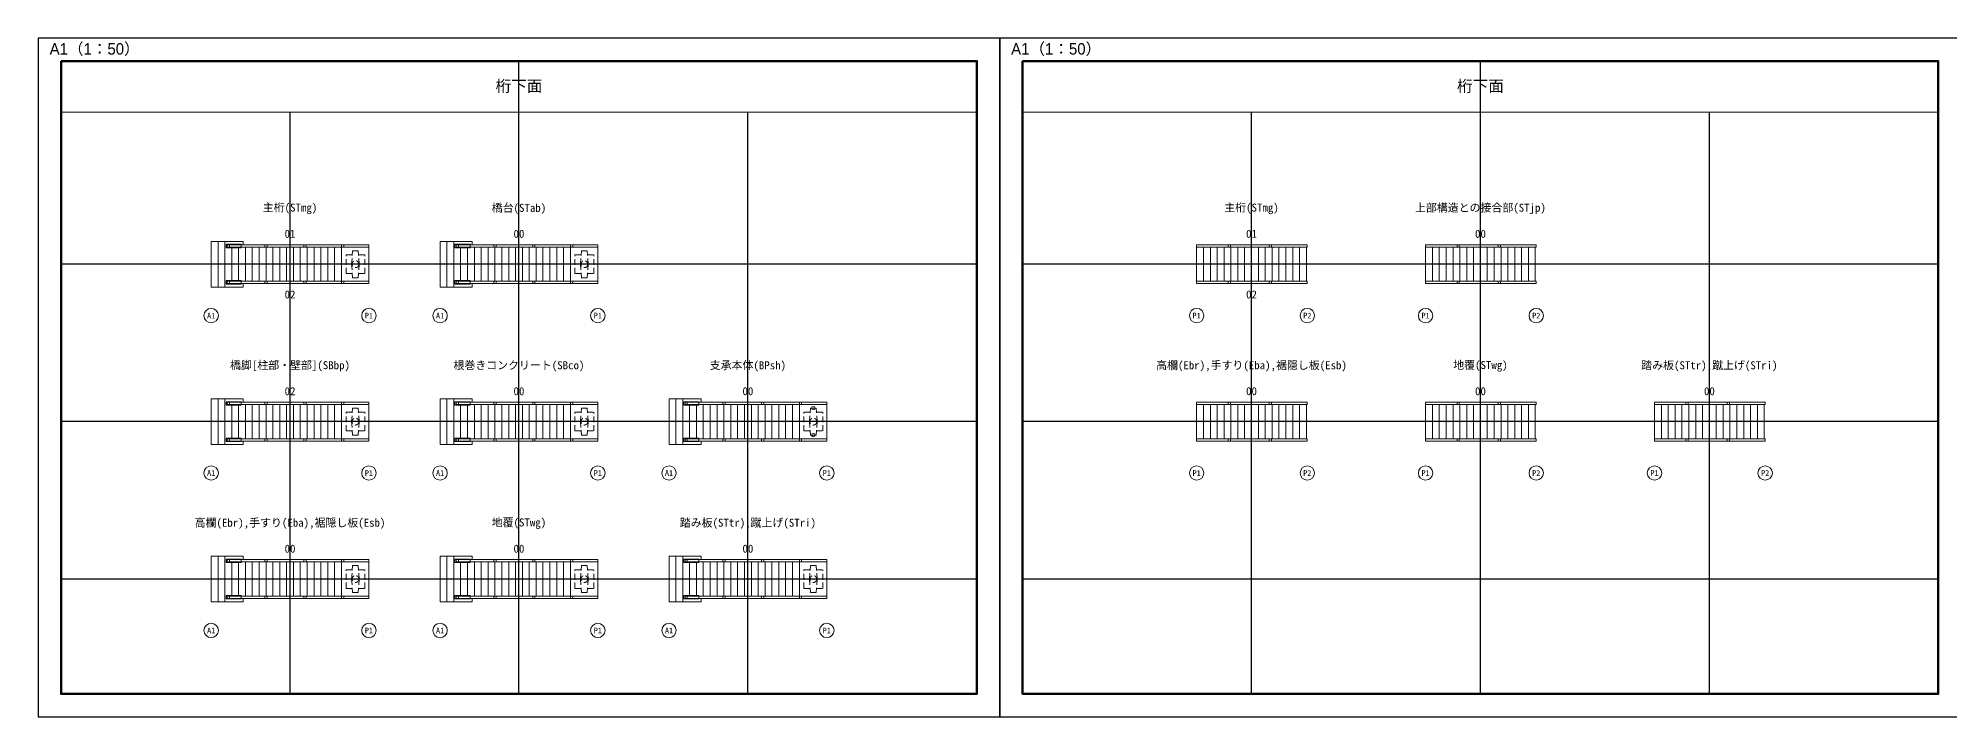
# Model space of a CAD drawing. Header units: millimetres. Extents: x 1420435 to 1630685, y -90750 to 107450.
# Drawn here: x 1420435 to 1504035, y 77750 to 107450 of the extents above; entities that cross this region are included whole.
import ezdxf
from ezdxf.enums import TextEntityAlignment as Align

# ---------------------------------------------------------------- set-up
doc = ezdxf.new("R2010")
doc.units = ezdxf.units.MM
doc.linetypes.add('DASHED', pattern=[19.05, 12.7, -6.35])
doc.layers.get('Defpoints').update_dxf_attribs({"color": 4})
for name, color, linetype, lineweight in [('D-MTR-FRAM', 7, 'Continuous', 13), ('D-STR', 1, 'Continuous', 13), ('D-STR-DIM', 7, 'Continuous', 13), ('D-STR-TXT', 7, 'Continuous', 13), ('D-TTL', 2, 'Continuous', 140)]:
    doc.layers.add(name, color=color, linetype=linetype, lineweight=lineweight)
doc.styles.add('MS ゴシック', font='MS Gothic.ttf')
doc.styles.add('MSゴシック', font='MS Gothic.ttf')

msp = doc.modelspace()

# ---------------------------------------------------------------- linework, layer by layer
at = {"layer": 'D-MTR-FRAM'}
for points in [[(1421435, 104208), (1421435, 78750), (1461485, 78750), (1461485, 104208)], [(1463485, 104208), (1463485, 78750), (1503535, 78750), (1503535, 104208)]]:
    msp.add_lwpolyline(points, close=True, dxfattribs=at)
at = {"layer": 'D-STR', "color": 0, "ltscale": 20}
for p, q in [((1427998, 98559), (1427998, 96559)), ((1428298, 98559), (1428298, 96559)), ((1427998, 91669), (1427998, 89669)), ((1428298, 91669), (1428298, 89669)), ((1438010, 91669), (1438010, 89669)), ((1438310, 91669), (1438310, 89669)), ((1448023, 91669), (1448023, 89669)), ((1448323, 91669), (1448323, 89669)), ((1427998, 84779), (1427998, 82779)), ((1428298, 84779), (1428298, 82779)), ((1438010, 84779), (1438010, 82779)), ((1438310, 84779), (1438310, 82779)), ((1448023, 84779), (1448023, 82779)), ((1448323, 84779), (1448323, 82779))]:
    msp.add_line(p, q, dxfattribs=at)
at = {"layer": 'D-STR', "color": 0}
for p, q in [((1429398, 98559), (1427998, 98559)), ((1428598, 98559), (1428598, 96559)), ((1428648, 98429), (1429308, 98429)), ((1428648, 98279), (1428648, 98429)), ((1428648, 98279), (1429308, 98279)), ((1428698, 98309), (1428698, 98409)), ((1428898, 98309), (1428898, 96809)), ((1429198, 98309), (1429198, 96809)), ((1429308, 98279), (1429308, 98429)), ((1429398, 98559), (1429398, 98409)), ((1429498, 98309), (1429498, 96809)), ((1429798, 98309), (1429798, 96809)), ((1430098, 98309), (1430098, 96809)), ((1430398, 98309), (1430398, 96809)), ((1430698, 98309), (1430698, 96809)), ((1430998, 98309), (1430998, 96809)), ((1431298, 98309), (1431298, 96809)), ((1431598, 98309), (1431598, 96809)), ((1431898, 98309), (1431898, 96809)), ((1432198, 98309), (1432198, 96809)), ((1432498, 98309), (1432498, 96809)), ((1432798, 98309), (1432798, 96809)), ((1433098, 98309), (1433098, 96809)), ((1433398, 98309), (1433398, 96809)), ((1433698, 98309), (1433698, 96809)), ((1434898, 98309), (1434898, 96809)), ((1438660, 98429), (1439320, 98429)), ((1438660, 98279), (1438660, 98429)), ((1438660, 98279), (1439320, 98279)), ((1444910, 98409), (1438710, 98409)), ((1438710, 98309), (1438710, 98409)), ((1444910, 98309), (1438710, 98309)), ((1438910, 98309), (1438910, 96809)), ((1439210, 98309), (1439210, 96809)), ((1439320, 98279), (1439320, 98429)), ((1439510, 98309), (1439510, 96809)), ((1439810, 98309), (1439810, 96809)), ((1440110, 98309), (1440110, 96809)), ((1440410, 98309), (1440410, 96809)), ((1440710, 98309), (1440710, 96809)), ((1441010, 98309), (1441010, 96809)), ((1441310, 98309), (1441310, 96809)), ((1441610, 98309), (1441610, 96809)), ((1441910, 98309), (1441910, 96809)), ((1442210, 98309), (1442210, 96809)), ((1442510, 98309), (1442510, 96809)), ((1442810, 98309), (1442810, 96809)), ((1443110, 98309), (1443110, 96809)), ((1443410, 98309), (1443410, 96809)), ((1443710, 98309), (1443710, 96809)), ((1444910, 98309), (1444910, 98409)), ((1444910, 98309), (1444910, 96809)), ((1471098, 98309), (1471098, 96809)), ((1471398, 98309), (1471398, 96809)), ((1471698, 98309), (1471698, 96809)), ((1471998, 98309), (1471998, 96809)), ((1472298, 98309), (1472298, 96809)), ((1472598, 98309), (1472598, 96809)), ((1472898, 98309), (1472898, 96809)), ((1473198, 98309), (1473198, 96809)), ((1473498, 98309), (1473498, 96809)), ((1473798, 98309), (1473798, 96809)), ((1474098, 98309), (1474098, 96809)), ((1474398, 98309), (1474398, 96809)), ((1474698, 98309), (1474698, 96809)), ((1474998, 98309), (1474998, 96809)), ((1475298, 98309), (1475298, 96809)), ((1475598, 98309), (1475598, 96809)), ((1475898, 98309), (1475898, 96809)), ((1485950, 98409), (1481110, 98409)), ((1481110, 98309), (1481110, 98409)), ((1485950, 98309), (1481110, 98309)), ((1481110, 98309), (1481110, 96809)), ((1481410, 98309), (1481410, 96809)), ((1481710, 98309), (1481710, 96809)), ((1482010, 98309), (1482010, 96809)), ((1482310, 98309), (1482310, 96809)), ((1482610, 98309), (1482610, 96809)), ((1482910, 98309), (1482910, 96809)), ((1483210, 98309), (1483210, 96809)), ((1483510, 98309), (1483510, 96809)), ((1483810, 98309), (1483810, 96809)), ((1484110, 98309), (1484110, 96809)), ((1484410, 98309), (1484410, 96809)), ((1484710, 98309), (1484710, 96809)), ((1485010, 98309), (1485010, 96809)), ((1485310, 98309), (1485310, 96809)), ((1485610, 98309), (1485610, 96809)), ((1485950, 98309), (1485950, 98409)), ((1427998, 96559), (1429398, 96559)), ((1428648, 96839), (1429308, 96839)), ((1428648, 96839), (1428648, 96689)), ((1428648, 96689), (1429308, 96689)), ((1428698, 96809), (1428698, 96709)), ((1429308, 96839), (1429308, 96689)), ((1429398, 96709), (1429398, 96559)), ((1438660, 96839), (1439320, 96839)), ((1438660, 96839), (1438660, 96689)), ((1438660, 96689), (1439320, 96689)), ((1444910, 96809), (1438710, 96809)), ((1438710, 96809), (1438710, 96709)), ((1444910, 96709), (1438710, 96709)), ((1439320, 96839), (1439320, 96689)), ((1444910, 96709), (1444910, 96809)), ((1485950, 96809), (1481110, 96809)), ((1481110, 96709), (1481110, 96809)), ((1485950, 96709), (1481110, 96709)), ((1485950, 96709), (1485950, 96809)), ((1429398, 91669), (1427998, 91669)), ((1428598, 91669), (1428598, 89669)), ((1428648, 91539), (1429308, 91539)), ((1428648, 91389), (1428648, 91539)), ((1428648, 91389), (1429308, 91389)), ((1434898, 91519), (1428698, 91519)), ((1428698, 91419), (1428698, 91519)), ((1434898, 91419), (1428698, 91419)), ((1428898, 91419), (1428898, 89919)), ((1429198, 91419), (1429198, 89919)), ((1429308, 91389), (1429308, 91539)), ((1429398, 91669), (1429398, 91519)), ((1429498, 91419), (1429498, 89919)), ((1429798, 91419), (1429798, 89919)), ((1430098, 91419), (1430098, 89919)), ((1430398, 91419), (1430398, 89919)), ((1430698, 91419), (1430698, 89919)), ((1430998, 91419), (1430998, 89919)), ((1431298, 91419), (1431298, 89919)), ((1431598, 91419), (1431598, 89919)), ((1431898, 91419), (1431898, 89919)), ((1432198, 91419), (1432198, 89919)), ((1432498, 91419), (1432498, 89919)), ((1432798, 91419), (1432798, 89919)), ((1433098, 91419), (1433098, 89919)), ((1433398, 91419), (1433398, 89919)), ((1433698, 91419), (1433698, 89919)), ((1434898, 91419), (1434898, 91519)), ((1434898, 91419), (1434898, 89919)), ((1439410, 91669), (1438010, 91669)), ((1438610, 91669), (1438610, 89669)), ((1438660, 91539), (1439320, 91539)), ((1438660, 91389), (1438660, 91539)), ((1438660, 91389), (1439320, 91389)), ((1444910, 91519), (1438710, 91519)), ((1438710, 91419), (1438710, 91519)), ((1444910, 91419), (1438710, 91419)), ((1438910, 91419), (1438910, 89919)), ((1439210, 91419), (1439210, 89919)), ((1439320, 91389), (1439320, 91539)), ((1439410, 91669), (1439410, 91519)), ((1439510, 91419), (1439510, 89919)), ((1439810, 91419), (1439810, 89919)), ((1440110, 91419), (1440110, 89919)), ((1440410, 91419), (1440410, 89919)), ((1440710, 91419), (1440710, 89919)), ((1441010, 91419), (1441010, 89919)), ((1441310, 91419), (1441310, 89919)), ((1441610, 91419), (1441610, 89919)), ((1441910, 91419), (1441910, 89919)), ((1442210, 91419), (1442210, 89919)), ((1442510, 91419), (1442510, 89919)), ((1442810, 91419), (1442810, 89919)), ((1443110, 91419), (1443110, 89919)), ((1443410, 91419), (1443410, 89919)), ((1443710, 91419), (1443710, 89919)), ((1444910, 91419), (1444910, 91519)), ((1444910, 91419), (1444910, 89919)), ((1449423, 91669), (1448023, 91669)), ((1448623, 91669), (1448623, 89669)), ((1448673, 91539), (1449333, 91539)), ((1448673, 91389), (1448673, 91539)), ((1448673, 91389), (1449333, 91389)), ((1454923, 91519), (1448723, 91519)), ((1448723, 91419), (1448723, 91519)), ((1454923, 91419), (1448723, 91419)), ((1448923, 91419), (1448923, 89919)), ((1449223, 91419), (1449223, 89919)), ((1449333, 91389), (1449333, 91539)), ((1449423, 91669), (1449423, 91519)), ((1449523, 91419), (1449523, 89919)), ((1449823, 91419), (1449823, 89919)), ((1450123, 91419), (1450123, 89919)), ((1450423, 91419), (1450423, 89919)), ((1450723, 91419), (1450723, 89919)), ((1451023, 91419), (1451023, 89919)), ((1451323, 91419), (1451323, 89919)), ((1451623, 91419), (1451623, 89919)), ((1451923, 91419), (1451923, 89919)), ((1452223, 91419), (1452223, 89919)), ((1452523, 91419), (1452523, 89919)), ((1452823, 91419), (1452823, 89919)), ((1453123, 91419), (1453123, 89919)), ((1453423, 91419), (1453423, 89919)), ((1453723, 91419), (1453723, 89919)), ((1454923, 91419), (1454923, 91519)), ((1454923, 91419), (1454923, 89919)), ((1471098, 91419), (1471098, 89919)), ((1471398, 91419), (1471398, 89919)), ((1471698, 91419), (1471698, 89919)), ((1471998, 91419), (1471998, 89919)), ((1472298, 91419), (1472298, 89919)), ((1472598, 91419), (1472598, 89919)), ((1472898, 91419), (1472898, 89919)), ((1473198, 91419), (1473198, 89919)), ((1473498, 91419), (1473498, 89919)), ((1473798, 91419), (1473798, 89919)), ((1474098, 91419), (1474098, 89919)), ((1474398, 91419), (1474398, 89919)), ((1474698, 91419), (1474698, 89919)), ((1474998, 91419), (1474998, 89919)), ((1475298, 91419), (1475298, 89919)), ((1475598, 91419), (1475598, 89919)), ((1475898, 91419), (1475898, 89919)), ((1485950, 91519), (1481110, 91519)), ((1481110, 91419), (1481110, 91519)), ((1481110, 91419), (1481110, 89919)), ((1481410, 91419), (1481410, 89919)), ((1481710, 91419), (1481710, 89919)), ((1482010, 91419), (1482010, 89919)), ((1482310, 91419), (1482310, 89919)), ((1482610, 91419), (1482610, 89919)), ((1482910, 91419), (1482910, 89919)), ((1483210, 91419), (1483210, 89919)), ((1483510, 91419), (1483510, 89919)), ((1483810, 91419), (1483810, 89919)), ((1484110, 91419), (1484110, 89919)), ((1484410, 91419), (1484410, 89919)), ((1484710, 91419), (1484710, 89919)), ((1485010, 91419), (1485010, 89919)), ((1485310, 91419), (1485310, 89919)), ((1485610, 91419), (1485610, 89919)), ((1485910, 91419), (1485910, 89919)), ((1485950, 91419), (1485950, 91519)), ((1495963, 91519), (1491123, 91519)), ((1491123, 91419), (1491123, 91519)), ((1495963, 91419), (1495963, 91519)), ((1427998, 89669), (1429398, 89669)), ((1428648, 89949), (1429308, 89949)), ((1428648, 89949), (1428648, 89799)), ((1428648, 89799), (1429308, 89799)), ((1434898, 89919), (1428698, 89919)), ((1428698, 89919), (1428698, 89819)), ((1434898, 89819), (1428698, 89819)), ((1429308, 89949), (1429308, 89799)), ((1429398, 89819), (1429398, 89669)), ((1434898, 89819), (1434898, 89919)), ((1438010, 89669), (1439410, 89669)), ((1438660, 89949), (1439320, 89949)), ((1438660, 89949), (1438660, 89799)), ((1438660, 89799), (1439320, 89799)), ((1444910, 89919), (1438710, 89919)), ((1438710, 89919), (1438710, 89819)), ((1444910, 89819), (1438710, 89819)), ((1439320, 89949), (1439320, 89799)), ((1439410, 89819), (1439410, 89669)), ((1444910, 89819), (1444910, 89919)), ((1448023, 89669), (1449423, 89669)), ((1448673, 89949), (1449333, 89949)), ((1448673, 89949), (1448673, 89799)), ((1448673, 89799), (1449333, 89799)), ((1454923, 89919), (1448723, 89919)), ((1448723, 89919), (1448723, 89819)), ((1454923, 89819), (1448723, 89819)), ((1449333, 89949), (1449333, 89799)), ((1449423, 89819), (1449423, 89669)), ((1454923, 89819), (1454923, 89919)), ((1481110, 89819), (1481110, 89919)), ((1485950, 89819), (1481110, 89819)), ((1485950, 89819), (1485950, 89919)), ((1491123, 89819), (1491123, 89919)), ((1495963, 89819), (1491123, 89819)), ((1495963, 89819), (1495963, 89919)), ((1429398, 84779), (1427998, 84779)), ((1428598, 84779), (1428598, 82779)), ((1428648, 84649), (1429308, 84649)), ((1428648, 84499), (1428648, 84649)), ((1428648, 84499), (1429308, 84499)), ((1428698, 84529), (1428698, 84629)), ((1428898, 84529), (1428898, 83029)), ((1429198, 84529), (1429198, 83029)), ((1429308, 84499), (1429308, 84649)), ((1429398, 84779), (1429398, 84629)), ((1429498, 84529), (1429498, 83029)), ((1429798, 84529), (1429798, 83029)), ((1430098, 84529), (1430098, 83029)), ((1430398, 84529), (1430398, 83029)), ((1430698, 84529), (1430698, 83029)), ((1430998, 84529), (1430998, 83029)), ((1431298, 84529), (1431298, 83029)), ((1431598, 84529), (1431598, 83029)), ((1431898, 84529), (1431898, 83029)), ((1432198, 84529), (1432198, 83029)), ((1432498, 84529), (1432498, 83029)), ((1432798, 84529), (1432798, 83029)), ((1433098, 84529), (1433098, 83029)), ((1433398, 84529), (1433398, 83029)), ((1433698, 84529), (1433698, 83029)), ((1434898, 84529), (1434898, 83029)), ((1439410, 84779), (1438010, 84779)), ((1438610, 84779), (1438610, 82779)), ((1438660, 84649), (1439320, 84649)), ((1438660, 84499), (1438660, 84649)), ((1438660, 84499), (1439320, 84499)), ((1444910, 84629), (1438710, 84629)), ((1438710, 84529), (1438710, 84629)), ((1438910, 84529), (1438910, 83029)), ((1439210, 84529), (1439210, 83029)), ((1439320, 84499), (1439320, 84649)), ((1439410, 84779), (1439410, 84629)), ((1439510, 84529), (1439510, 83029)), ((1439810, 84529), (1439810, 83029)), ((1440110, 84529), (1440110, 83029)), ((1440410, 84529), (1440410, 83029)), ((1440710, 84529), (1440710, 83029)), ((1441010, 84529), (1441010, 83029)), ((1441310, 84529), (1441310, 83029)), ((1441610, 84529), (1441610, 83029)), ((1441910, 84529), (1441910, 83029)), ((1442210, 84529), (1442210, 83029)), ((1442510, 84529), (1442510, 83029)), ((1442810, 84529), (1442810, 83029)), ((1443110, 84529), (1443110, 83029)), ((1443410, 84529), (1443410, 83029)), ((1443710, 84529), (1443710, 83029)), ((1444910, 84529), (1444910, 84629)), ((1444910, 84529), (1444910, 83029)), ((1449423, 84779), (1448023, 84779)), ((1448623, 84779), (1448623, 82779)), ((1448673, 84649), (1449333, 84649)), ((1448673, 84499), (1448673, 84649)), ((1448673, 84499), (1449333, 84499)), ((1454923, 84629), (1448723, 84629)), ((1448723, 84529), (1448723, 84629)), ((1448723, 84529), (1448923, 84529)), ((1449333, 84499), (1449333, 84649)), ((1449423, 84779), (1449423, 84629)), ((1454923, 84529), (1454923, 84629)), ((1427998, 82779), (1429398, 82779)), ((1428648, 83059), (1429308, 83059)), ((1428648, 83059), (1428648, 82909)), ((1428648, 82909), (1429308, 82909)), ((1428698, 83029), (1428698, 82929)), ((1429308, 83059), (1429308, 82909)), ((1429398, 82929), (1429398, 82779)), ((1438010, 82779), (1439410, 82779)), ((1438660, 83059), (1439320, 83059)), ((1438660, 83059), (1438660, 82909)), ((1438660, 82909), (1439320, 82909)), ((1438710, 83029), (1438710, 82929)), ((1444910, 82929), (1438710, 82929)), ((1439320, 83059), (1439320, 82909)), ((1439410, 82929), (1439410, 82779)), ((1444910, 82929), (1444910, 83029)), ((1448023, 82779), (1449423, 82779)), ((1448673, 83059), (1449333, 83059)), ((1448673, 83059), (1448673, 82909)), ((1448673, 82909), (1449333, 82909)), ((1448723, 83029), (1448723, 82929)), ((1448723, 83029), (1448923, 83029)), ((1454923, 82929), (1448723, 82929)), ((1449333, 83059), (1449333, 82909)), ((1449423, 82929), (1449423, 82779)), ((1454923, 82929), (1454923, 83029))]:
    msp.add_line(p, q, dxfattribs=at)
at = {"layer": 'D-STR'}
for p, q in [((1434898, 98409), (1428698, 98409)), ((1434898, 98309), (1428698, 98309)), ((1434898, 98309), (1434898, 98409)), ((1439410, 98559), (1438010, 98559)), ((1438610, 98559), (1438610, 96559)), ((1439410, 98559), (1439410, 98409)), ((1475938, 98409), (1471098, 98409)), ((1471098, 98309), (1471098, 98409)), ((1475938, 98309), (1471098, 98309)), ((1475938, 98309), (1475938, 98409)), ((1485910, 98309), (1485910, 96809)), ((1434898, 96809), (1428698, 96809)), ((1434898, 96709), (1428698, 96709)), ((1434898, 96709), (1434898, 96809)), ((1438010, 96559), (1439410, 96559)), ((1439410, 96709), (1439410, 96559)), ((1475938, 96809), (1471098, 96809)), ((1471098, 96709), (1471098, 96809)), ((1475938, 96709), (1471098, 96709)), ((1475938, 96709), (1475938, 96809)), ((1475938, 91519), (1471098, 91519)), ((1471098, 91419), (1471098, 91519)), ((1475938, 91419), (1471098, 91419)), ((1475938, 91419), (1475938, 91519)), ((1485950, 91419), (1481110, 91419)), ((1495963, 91419), (1491123, 91419)), ((1491123, 91419), (1491123, 89919)), ((1491423, 91419), (1491423, 89919)), ((1491723, 91419), (1491723, 89919)), ((1492023, 91419), (1492023, 89919)), ((1492323, 91419), (1492323, 89919)), ((1492623, 91419), (1492623, 89919)), ((1492923, 91419), (1492923, 89919)), ((1493223, 91419), (1493223, 89919)), ((1493523, 91419), (1493523, 89919)), ((1493823, 91419), (1493823, 89919)), ((1494123, 91419), (1494123, 89919)), ((1494423, 91419), (1494423, 89919)), ((1494723, 91419), (1494723, 89919)), ((1495023, 91419), (1495023, 89919)), ((1495323, 91419), (1495323, 89919)), ((1495623, 91419), (1495623, 89919)), ((1495923, 91419), (1495923, 89919)), ((1475938, 89919), (1471098, 89919)), ((1471098, 89819), (1471098, 89919)), ((1475938, 89819), (1471098, 89819)), ((1475938, 89819), (1475938, 89919)), ((1485950, 89919), (1481110, 89919)), ((1495963, 89919), (1491123, 89919)), ((1434898, 84629), (1428698, 84629)), ((1434898, 84529), (1428698, 84529)), ((1434898, 84529), (1434898, 84629)), ((1444910, 84529), (1438710, 84529)), ((1454923, 84529), (1448923, 84529)), ((1448923, 84529), (1448923, 83029)), ((1449223, 84529), (1449223, 83029)), ((1449523, 84529), (1449523, 83029)), ((1449823, 84529), (1449823, 83029)), ((1450123, 84529), (1450123, 83029)), ((1450423, 84529), (1450423, 83029)), ((1450723, 84529), (1450723, 83029)), ((1451023, 84529), (1451023, 83029)), ((1451323, 84529), (1451323, 83029)), ((1451623, 84529), (1451623, 83029)), ((1451923, 84529), (1451923, 83029)), ((1452223, 84529), (1452223, 83029)), ((1452523, 84529), (1452523, 83029)), ((1452823, 84529), (1452823, 83029)), ((1453123, 84529), (1453123, 83029)), ((1453423, 84529), (1453423, 83029)), ((1453723, 84529), (1453723, 83029)), ((1454923, 84529), (1454923, 83029)), ((1434898, 83029), (1428698, 83029)), ((1434898, 82929), (1428698, 82929)), ((1434898, 82929), (1434898, 83029)), ((1444910, 83029), (1438710, 83029)), ((1454923, 83029), (1448923, 83029))]:
    msp.add_line(p, q, dxfattribs=at)
at = {"layer": 'D-STR', "color": 0, "linetype": 'DASHED', "ltscale": 20}
for p, q in [((1433898, 97969), (1434171, 97969)), ((1433898, 97149), (1433898, 97969)), ((1434143, 97559), (1434183, 98149)), ((1434433, 98149), (1434183, 98149)), ((1434473, 97559), (1434433, 98149)), ((1434445, 97969), (1434718, 97969)), ((1434718, 97149), (1434718, 97969)), ((1443910, 97969), (1444183, 97969)), ((1443910, 97149), (1443910, 97969)), ((1444155, 97559), (1444195, 98149)), ((1444445, 98149), (1444195, 98149)), ((1444485, 97559), (1444445, 98149)), ((1444458, 97969), (1444730, 97969)), ((1444730, 97149), (1444730, 97969)), ((1433898, 97149), (1434171, 97149)), ((1434143, 97559), (1434183, 96969)), ((1434473, 97559), (1434433, 96969)), ((1434445, 97149), (1434718, 97149)), ((1443910, 97149), (1444183, 97149)), ((1444155, 97559), (1444195, 96969)), ((1444485, 97559), (1444445, 96969)), ((1444458, 97149), (1444730, 97149)), ((1434183, 96969), (1434433, 96969)), ((1444195, 96969), (1444445, 96969)), ((1444155, 90669), (1444195, 91259)), ((1444445, 91259), (1444195, 91259)), ((1444485, 90669), (1444445, 91259)), ((1454168, 90669), (1454208, 91259)), ((1454458, 91259), (1454208, 91259)), ((1454498, 90669), (1454458, 91259)), ((1433898, 91079), (1434171, 91079)), ((1433898, 90259), (1433898, 91079)), ((1434445, 91079), (1434718, 91079)), ((1434718, 90259), (1434718, 91079)), ((1444155, 90669), (1444195, 90079)), ((1444485, 90669), (1444445, 90079)), ((1453923, 91079), (1454196, 91079)), ((1453923, 90259), (1453923, 91079)), ((1454168, 90669), (1454208, 90079)), ((1454498, 90669), (1454458, 90079)), ((1454470, 91079), (1454743, 91079)), ((1454743, 90259), (1454743, 91079)), ((1433898, 90259), (1434171, 90259)), ((1434445, 90259), (1434718, 90259)), ((1444195, 90079), (1444445, 90079)), ((1453923, 90259), (1454196, 90259)), ((1454208, 90079), (1454458, 90079)), ((1454470, 90259), (1454743, 90259)), ((1433898, 84189), (1434171, 84189)), ((1433898, 83369), (1433898, 84189)), ((1434143, 83779), (1434183, 84369)), ((1434143, 83779), (1434183, 83189)), ((1434433, 84369), (1434183, 84369)), ((1434473, 83779), (1434433, 84369)), ((1434473, 83779), (1434433, 83189)), ((1434445, 84189), (1434718, 84189)), ((1434718, 83369), (1434718, 84189)), ((1443910, 84189), (1444183, 84189)), ((1443910, 83369), (1443910, 84189)), ((1444155, 83779), (1444195, 84369)), ((1444155, 83779), (1444195, 83189)), ((1444445, 84369), (1444195, 84369)), ((1444485, 83779), (1444445, 84369)), ((1444485, 83779), (1444445, 83189)), ((1444458, 84189), (1444730, 84189)), ((1444730, 83369), (1444730, 84189)), ((1453923, 84189), (1454196, 84189)), ((1453923, 83369), (1453923, 84189)), ((1454168, 83779), (1454208, 84369)), ((1454168, 83779), (1454208, 83189)), ((1454458, 84369), (1454208, 84369)), ((1454498, 83779), (1454458, 84369)), ((1454498, 83779), (1454458, 83189)), ((1454470, 84189), (1454743, 84189)), ((1454743, 83369), (1454743, 84189)), ((1433898, 83369), (1434171, 83369)), ((1434183, 83189), (1434433, 83189)), ((1434445, 83369), (1434718, 83369)), ((1443910, 83369), (1444183, 83369)), ((1444195, 83189), (1444445, 83189)), ((1444458, 83369), (1444730, 83369)), ((1453923, 83369), (1454196, 83369)), ((1454208, 83189), (1454458, 83189)), ((1454470, 83369), (1454743, 83369))]:
    msp.add_line(p, q, dxfattribs=at)
at = {"layer": 'D-STR', "ltscale": 20}
for p, q in [((1438010, 98559), (1438010, 96559)), ((1438310, 98559), (1438310, 96559))]:
    msp.add_line(p, q, dxfattribs=at)
at = {"layer": 'D-STR', "linetype": 'DASHED', "ltscale": 20}
for p, q in [((1434143, 90669), (1434183, 91259)), ((1434433, 91259), (1434183, 91259)), ((1434473, 90669), (1434433, 91259)), ((1434143, 90669), (1434183, 90079)), ((1434473, 90669), (1434433, 90079)), ((1443910, 91079), (1444183, 91079)), ((1443910, 90259), (1443910, 91079)), ((1444458, 91079), (1444730, 91079)), ((1444730, 90259), (1444730, 91079)), ((1434183, 90079), (1434433, 90079)), ((1443910, 90259), (1444183, 90259)), ((1444458, 90259), (1444730, 90259))]:
    msp.add_line(p, q, dxfattribs=at)
at = {"layer": 'D-STR', "color": 0}
for points in [[(1428698, 98309), (1428798, 98309), (1428798, 98409), (1428698, 98409)], [(1430348, 98309), (1430448, 98309), (1430448, 98409), (1430348, 98409)], [(1432048, 98309), (1432148, 98309), (1432148, 98409), (1432048, 98409)], [(1433698, 98309), (1433798, 98309), (1433798, 98409), (1433698, 98409)], [(1438710, 98309), (1438810, 98309), (1438810, 98409), (1438710, 98409)], [(1440360, 98309), (1440460, 98309), (1440460, 98409), (1440360, 98409)], [(1442060, 98309), (1442160, 98309), (1442160, 98409), (1442060, 98409)], [(1443710, 98309), (1443810, 98309), (1443810, 98409), (1443710, 98409)], [(1472473, 98309), (1472573, 98309), (1472573, 98409), (1472473, 98409)], [(1474273, 98309), (1474373, 98309), (1474373, 98409), (1474273, 98409)], [(1482485, 98309), (1482585, 98309), (1482585, 98409), (1482485, 98409)], [(1484285, 98309), (1484385, 98309), (1484385, 98409), (1484285, 98409)], [(1428698, 96809), (1428798, 96809), (1428798, 96709), (1428698, 96709)], [(1430348, 96809), (1430448, 96809), (1430448, 96709), (1430348, 96709)], [(1432048, 96809), (1432148, 96809), (1432148, 96709), (1432048, 96709)], [(1433698, 96809), (1433798, 96809), (1433798, 96709), (1433698, 96709)], [(1438710, 96809), (1438810, 96809), (1438810, 96709), (1438710, 96709)], [(1440360, 96809), (1440460, 96809), (1440460, 96709), (1440360, 96709)], [(1442060, 96809), (1442160, 96809), (1442160, 96709), (1442060, 96709)], [(1443710, 96809), (1443810, 96809), (1443810, 96709), (1443710, 96709)], [(1472473, 96809), (1472573, 96809), (1472573, 96709), (1472473, 96709)], [(1474273, 96809), (1474373, 96809), (1474373, 96709), (1474273, 96709)], [(1482485, 96809), (1482585, 96809), (1482585, 96709), (1482485, 96709)], [(1484285, 96809), (1484385, 96809), (1484385, 96709), (1484285, 96709)], [(1428698, 91419), (1428798, 91419), (1428798, 91519), (1428698, 91519)], [(1430348, 91419), (1430448, 91419), (1430448, 91519), (1430348, 91519)], [(1432048, 91419), (1432148, 91419), (1432148, 91519), (1432048, 91519)], [(1433698, 91419), (1433798, 91419), (1433798, 91519), (1433698, 91519)], [(1438710, 91419), (1438810, 91419), (1438810, 91519), (1438710, 91519)], [(1440360, 91419), (1440460, 91419), (1440460, 91519), (1440360, 91519)], [(1442060, 91419), (1442160, 91419), (1442160, 91519), (1442060, 91519)], [(1443710, 91419), (1443810, 91419), (1443810, 91519), (1443710, 91519)], [(1448723, 91419), (1448823, 91419), (1448823, 91519), (1448723, 91519)], [(1450373, 91419), (1450473, 91419), (1450473, 91519), (1450373, 91519)], [(1452073, 91419), (1452173, 91419), (1452173, 91519), (1452073, 91519)], [(1453723, 91419), (1453823, 91419), (1453823, 91519), (1453723, 91519)], [(1482485, 91419), (1482585, 91419), (1482585, 91519), (1482485, 91519)], [(1484285, 91419), (1484385, 91419), (1484385, 91519), (1484285, 91519)], [(1492498, 91419), (1492598, 91419), (1492598, 91519), (1492498, 91519)], [(1494298, 91419), (1494398, 91419), (1494398, 91519), (1494298, 91519)], [(1428698, 89919), (1428798, 89919), (1428798, 89819), (1428698, 89819)], [(1430348, 89919), (1430448, 89919), (1430448, 89819), (1430348, 89819)], [(1432048, 89919), (1432148, 89919), (1432148, 89819), (1432048, 89819)], [(1433698, 89919), (1433798, 89919), (1433798, 89819), (1433698, 89819)], [(1438710, 89919), (1438810, 89919), (1438810, 89819), (1438710, 89819)], [(1440360, 89919), (1440460, 89919), (1440460, 89819), (1440360, 89819)], [(1442060, 89919), (1442160, 89919), (1442160, 89819), (1442060, 89819)], [(1443710, 89919), (1443810, 89919), (1443810, 89819), (1443710, 89819)], [(1448723, 89919), (1448823, 89919), (1448823, 89819), (1448723, 89819)], [(1450373, 89919), (1450473, 89919), (1450473, 89819), (1450373, 89819)], [(1452073, 89919), (1452173, 89919), (1452173, 89819), (1452073, 89819)], [(1453723, 89919), (1453823, 89919), (1453823, 89819), (1453723, 89819)], [(1482485, 89919), (1482585, 89919), (1482585, 89819), (1482485, 89819)], [(1484285, 89919), (1484385, 89919), (1484385, 89819), (1484285, 89819)], [(1492498, 89919), (1492598, 89919), (1492598, 89819), (1492498, 89819)], [(1494298, 89919), (1494398, 89919), (1494398, 89819), (1494298, 89819)], [(1438710, 84529), (1438810, 84529), (1438810, 84629), (1438710, 84629)], [(1440360, 84529), (1440460, 84529), (1440460, 84629), (1440360, 84629)], [(1442060, 84529), (1442160, 84529), (1442160, 84629), (1442060, 84629)], [(1443710, 84529), (1443810, 84529), (1443810, 84629), (1443710, 84629)], [(1448723, 84529), (1448823, 84529), (1448823, 84629), (1448723, 84629)], [(1450373, 84529), (1450473, 84529), (1450473, 84629), (1450373, 84629)], [(1452073, 84529), (1452173, 84529), (1452173, 84629), (1452073, 84629)], [(1453723, 84529), (1453823, 84529), (1453823, 84629), (1453723, 84629)], [(1438710, 83029), (1438810, 83029), (1438810, 82929), (1438710, 82929)], [(1440360, 83029), (1440460, 83029), (1440460, 82929), (1440360, 82929)], [(1442060, 83029), (1442160, 83029), (1442160, 82929), (1442060, 82929)], [(1443710, 83029), (1443810, 83029), (1443810, 82929), (1443710, 82929)], [(1448723, 83029), (1448823, 83029), (1448823, 82929), (1448723, 82929)], [(1450373, 83029), (1450473, 83029), (1450473, 82929), (1450373, 82929)], [(1452073, 83029), (1452173, 83029), (1452173, 82929), (1452073, 82929)], [(1453723, 83029), (1453823, 83029), (1453823, 82929), (1453723, 82929)]]:
    msp.add_lwpolyline(points, close=True, dxfattribs=at)
at = {"layer": 'D-STR'}
for points in [[(1472473, 91419), (1472573, 91419), (1472573, 91519), (1472473, 91519)], [(1474273, 91419), (1474373, 91419), (1474373, 91519), (1474273, 91519)], [(1472473, 89919), (1472573, 89919), (1472573, 89819), (1472473, 89819)], [(1474273, 89919), (1474373, 89919), (1474373, 89819), (1474273, 89819)], [(1428698, 84529), (1428798, 84529), (1428798, 84629), (1428698, 84629)], [(1430348, 84529), (1430448, 84529), (1430448, 84629), (1430348, 84629)], [(1432048, 84529), (1432148, 84529), (1432148, 84629), (1432048, 84629)], [(1433698, 84529), (1433798, 84529), (1433798, 84629), (1433698, 84629)], [(1428698, 83029), (1428798, 83029), (1428798, 82929), (1428698, 82929)], [(1430348, 83029), (1430448, 83029), (1430448, 82929), (1430348, 82929)], [(1432048, 83029), (1432148, 83029), (1432148, 82929), (1432048, 82929)], [(1433698, 83029), (1433798, 83029), (1433798, 82929), (1433698, 82929)]]:
    msp.add_lwpolyline(points, close=True, dxfattribs=at)
at = {"layer": 'D-STR', "color": 0, "linetype": 'DASHED', "ltscale": 20}
for centre in [(1434308, 97559), (1444320, 97559), (1444320, 90669), (1454333, 90669), (1434308, 83779), (1444320, 83779), (1454333, 83779)]:
    msp.add_circle(centre, 150, dxfattribs=at)
at = {"layer": 'D-STR', "linetype": 'DASHED', "ltscale": 20}
msp.add_circle((1434308, 90669), 150, dxfattribs=at)
at = {"layer": 'D-STR', "color": 0, "linetype": 'DASHED', "ltscale": 20}
for centre, start, end in [((1434308, 97559), 172.24295, 187.75705), ((1434308, 97559), 352.24295, 7.75705), ((1444320, 97559), 172.24295, 187.75705), ((1444320, 97559), 352.24295, 7.75705), ((1434308, 90669), 172.24295, 187.75705), ((1434308, 90669), 352.24295, 7.75705), ((1444320, 90669), 172.24295, 187.75705), ((1444320, 90669), 352.24295, 7.75705), ((1454333, 90669), 172.24295, 187.75705), ((1454333, 90669), 352.24295, 7.75705), ((1434308, 83779), 172.24295, 187.75705), ((1434308, 83779), 352.24295, 7.75705), ((1444320, 83779), 172.24295, 187.75705), ((1444320, 83779), 352.24295, 7.75705), ((1454333, 83779), 172.24295, 187.75705), ((1454333, 83779), 352.24295, 7.75705)]:
    msp.add_arc(centre, 165, start, end, dxfattribs=at)
at = {"layer": 'D-STR-DIM', "color": 1}
for centre in [(1454333, 91259), (1454333, 90079)]:
    msp.add_circle(centre, 75, dxfattribs=at)
at = {"layer": 'D-STR-TXT'}
for centre in [(1427998, 95309), (1434898, 95309), (1438010, 95309), (1444910, 95309), (1471098, 95309), (1475938, 95309), (1481110, 95309), (1485950, 95309), (1427998, 88419), (1434898, 88419), (1438010, 88419), (1444910, 88419), (1448023, 88419), (1454923, 88419), (1471098, 88419), (1475938, 88419), (1481110, 88419), (1485950, 88419), (1491123, 88419), (1495963, 88419), (1427998, 81529), (1434898, 81529), (1438010, 81529), (1444910, 81529), (1448023, 81529), (1454923, 81529)]:
    msp.add_circle(centre, 315, dxfattribs=at)
at = {"layer": 'D-TTL', "linetype": 'Continuous'}
for points in [[(1421435, 106450), (1461485, 106450), (1461485, 78750), (1421435, 78750)], [(1463485, 106450), (1503535, 106450), (1503535, 78750), (1463485, 78750)]]:
    msp.add_lwpolyline(points, close=True, dxfattribs=at)
at = {"layer": 'Defpoints'}
for p, q in [((1441460, 104208), (1441460, 106450)), ((1483510, 104208), (1483510, 106450)), ((1431448, 78750), (1431448, 104208)), ((1441460, 78750), (1441460, 104208)), ((1451473, 78750), (1451473, 104208)), ((1473498, 78750), (1473498, 104208)), ((1483510, 78750), (1483510, 104208)), ((1493523, 78750), (1493523, 104208)), ((1461485, 97559), (1421435, 97559)), ((1503535, 97559), (1463485, 97559)), ((1461485, 90669), (1421435, 90669)), ((1503535, 90669), (1463485, 90669)), ((1461485, 83779), (1421435, 83779)), ((1503535, 83779), (1463485, 83779))]:
    msp.add_line(p, q, dxfattribs=at)
at = {"layer": 'Defpoints', "linetype": 'Continuous'}
for points in [[(1420435, 77750), (1462485, 77750), (1462485, 107450), (1420435, 107450)], [(1462485, 77750), (1504535, 77750), (1504535, 107450), (1462485, 107450)]]:
    msp.add_lwpolyline(points, close=True, dxfattribs=at)

# ---------------------------------------------------------------- texts
at = {"layer": 'D-STR-TXT', "style": 'MSゴシック'}
for s, p in [('主桁(STmg)', (1431448, 100009)), ('橋台(STab)', (1441460, 100009)), ('主桁(STmg)', (1473498, 100009)), ('上部構造との接合部(STjp)', (1483510, 100009)), ('01', (1431448, 98887)), ('00', (1441460, 98887)), ('01', (1473498, 98887)), ('00', (1483510, 98887)), ('02', (1431448, 96231)), ('02', (1473498, 96231)), ('橋脚[柱部・壁部](SBbp)', (1431448, 93119)), ('根巻きコンクリート(SBco)', (1441460, 93119)), ('支承本体(BPsh)', (1451473, 93119)), ('高欄(Ebr),手すり(Eba),裾隠し板(Esb)', (1473498, 93119)), ('地覆(STwg)', (1483510, 93119)), ('踏み板(STtr),蹴上げ(STri)', (1493523, 93119)), ('02', (1431448, 91997)), ('00', (1441460, 91997)), ('00', (1451473, 91997)), ('00', (1473498, 91997)), ('00', (1483510, 91997)), ('00', (1493523, 91997)), ('高欄(Ebr),手すり(Eba),裾隠し板(Esb)', (1431448, 86229)), ('地覆(STwg)', (1441460, 86229)), ('踏み板(STtr),蹴上げ(STri)', (1451473, 86229)), ('00', (1431448, 85107)), ('00', (1441460, 85107)), ('00', (1451473, 85107))]:
    msp.add_text(s, height=350, dxfattribs=at).set_placement(p, align=Align.MIDDLE)
at = {"layer": 'D-STR-TXT', "char_height": 500, "attachment_point": 5, "style": 'MS ゴシック'}
for insert in [(1441460, 105329), (1483510, 105329)]:
    msp.add_mtext('{\\fMS PGothic|b0|i0|c128|p50;桁下面}', dxfattribs=dict(at, insert=insert))
at = {"layer": 'D-STR-TXT', "char_height": 250, "attachment_point": 5, "style": 'MSゴシック'}
for s, insert in [('A1', (1427998, 95309)), ('P1', (1434898, 95309)), ('A1', (1438010, 95309)), ('P1', (1444910, 95309)), ('P1', (1471098, 95309)), ('P2', (1475938, 95309)), ('P1', (1481110, 95309)), ('P2', (1485950, 95309)), ('A1', (1427998, 88419)), ('P1', (1434898, 88419)), ('A1', (1438010, 88419)), ('P1', (1444910, 88419)), ('A1', (1448023, 88419)), ('P1', (1454923, 88419)), ('P1', (1471098, 88419)), ('P2', (1475938, 88419)), ('P1', (1481110, 88419)), ('P2', (1485950, 88419)), ('P1', (1491123, 88419)), ('P2', (1495963, 88419)), ('A1', (1427998, 81529)), ('P1', (1434898, 81529)), ('A1', (1438010, 81529)), ('P1', (1444910, 81529)), ('A1', (1448023, 81529)), ('P1', (1454923, 81529))]:
    msp.add_mtext_dynamic_manual_height_columns(s, width=7776.97, gutter_width=42.9, heights=[0], dxfattribs=dict(at, insert=insert))
at = {"layer": 'Defpoints', "char_height": 500, "attachment_point": 4, "style": 'MS ゴシック'}
for insert in [(1420935, 106950), (1462985, 106950)]:
    msp.add_mtext('{\\fMS PGothic|b0|i0|c128|p50;A1（1：50）}', dxfattribs=dict(at, insert=insert))

doc.saveas('drawing.dxf')
